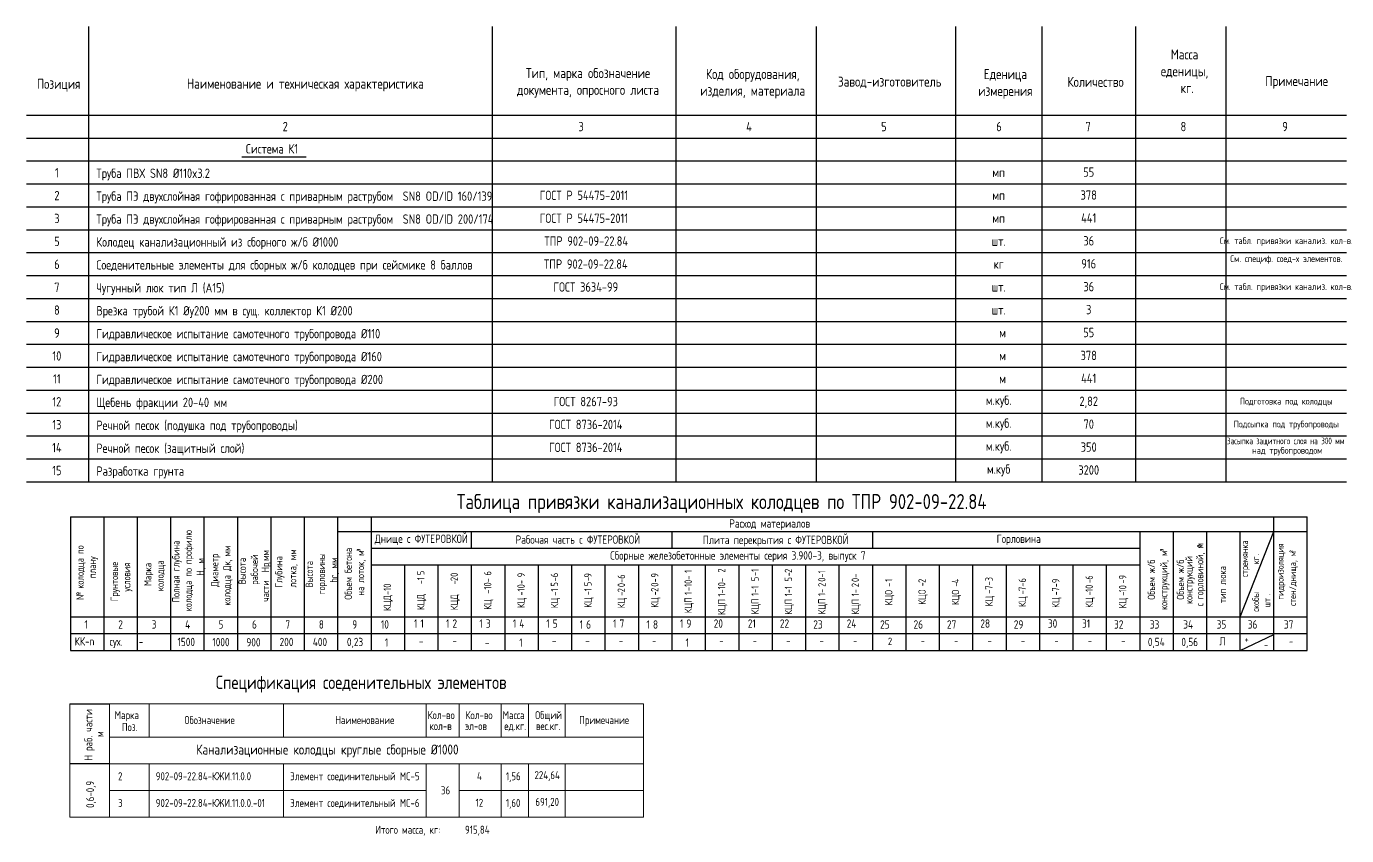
# Model space of a CAD drawing. Header units: millimetres. Extents: x 5199099784 to 5206480996, y 4925946133 to 4926415281.
# Drawn here: x 5203472210 to 5203511713, y 4926336283 to 4926360493 of the extents above; entities that cross this region are included whole.
import ezdxf
from ezdxf.enums import TextEntityAlignment as Align

# ---------------------------------------------------------------- set-up
doc = ezdxf.new("R2010")
doc.units = ezdxf.units.MM
doc.layers.add('Вода', color=130, linetype='Continuous', lineweight=30)
doc.layers.add('проф-всп', color=250, linetype='Continuous', lineweight=18)
doc.styles.add('GOST 2.304', font='GOST_0.TTF')

msp = doc.modelspace()

# ---------------------------------------------------------------- linework, layer by layer
at = {"ltscale": 2}
for p, q in [((5203474070.928938, 4926360492.987304), (5203474070.928938, 4926346869.290751)), ((5203486145.974401, 4926360492.987304), (5203486145.974401, 4926346869.290751)), ((5203491643.012705, 4926360492.987304), (5203491643.012705, 4926346869.290751)), ((5203495843.351576, 4926360492.987304), (5203495843.351576, 4926346869.290751)), ((5203500009.661544, 4926360492.987304), (5203500009.661545, 4926346869.290751)), ((5203502595.727553, 4926360492.987304), (5203502595.727553, 4926346869.290751)), ((5203505398.451081, 4926360492.987304), (5203505398.451081, 4926346869.290751)), ((5203508113.758127, 4926346869.290751), (5203508113.758127, 4926360492.987304)), ((5203472209.979338, 4926357838.433577), (5203511709.979338, 4926357838.433577)), ((5203472209.979338, 4926357152.862149), (5203511709.979338, 4926357152.862149)), ((5203472209.979338, 4926356467.290723), (5203511709.979338, 4926356467.290723)), ((5203472209.979338, 4926355781.719296), (5203511709.979338, 4926355781.719296)), ((5203472209.979338, 4926355096.14787), (5203511709.979338, 4926355096.14787)), ((5203472209.979338, 4926354410.576444), (5203511709.979338, 4926354410.576444)), ((5203472209.979338, 4926354410.576444), (5203511709.979338, 4926354410.576444)), ((5203472209.979338, 4926353725.005016), (5203511709.979338, 4926353725.005016)), ((5203472209.979338, 4926353725.005016), (5203511709.979338, 4926353725.005016)), ((5203472209.979338, 4926353039.43359), (5203511709.979338, 4926353039.43359)), ((5203472209.979338, 4926353039.43359), (5203511709.979338, 4926353039.43359)), ((5203472209.979338, 4926352353.862164), (5203511709.979338, 4926352353.862164)), ((5203472209.979338, 4926351668.290737), (5203511709.979338, 4926351668.290737)), ((5203472209.979338, 4926350982.719311), (5203511709.979338, 4926350982.719311)), ((5203472209.979338, 4926350297.147884), (5203511709.979338, 4926350297.147884)), ((5203472209.979338, 4926349611.576457), (5203511709.979338, 4926349611.576457)), ((5203472209.979338, 4926348926.005031), (5203511709.979338, 4926348926.005031)), ((5203472209.979338, 4926348240.433604), (5203511709.979338, 4926348240.433604)), ((5203472209.979338, 4926347554.862178), (5203511709.979338, 4926347554.862178)), ((5203472209.979338, 4926346869.290751), (5203511709.979338, 4926346869.290751))]:
    msp.add_line(p, q, dxfattribs=at)
for p, q in [((5203478659.077101, 4926356595.574962), (5203480580.065959, 4926356595.574962)), ((5203473532.705452, 4926345815.973213), (5203510532.705452, 4926345815.973213)), ((5203474532.705451, 4926341824.799327), (5203474532.705452, 4926345815.973213)), ((5203475532.705452, 4926341824.799327), (5203475532.705452, 4926345815.973213)), ((5203476532.705452, 4926341824.799327), (5203476532.705452, 4926345815.973213)), ((5203477532.705452, 4926341824.799327), (5203477532.705452, 4926345815.973213)), ((5203478532.705452, 4926341824.799327), (5203478532.705452, 4926345815.973213)), ((5203479532.705452, 4926341824.799327), (5203479532.705452, 4926345815.973213)), ((5203480532.705452, 4926341824.799327), (5203480532.705452, 4926345815.973213)), ((5203481532.705452, 4926341824.799327), (5203481532.705452, 4926345815.973213)), ((5203482532.705452, 4926341824.799327), (5203482532.705452, 4926345815.973213)), ((5203509532.705452, 4926341824.799327), (5203509532.705452, 4926345815.973213)), ((5203510532.705452, 4926341824.799327), (5203510532.705452, 4926345815.973213)), ((5203481532.705452, 4926345380.876166), (5203510532.705452, 4926345380.876166)), ((5203485532.705452, 4926344880.876166), (5203485532.705452, 4926345380.876166)), ((5203491532.705452, 4926344880.876166), (5203491532.705452, 4926345380.876166)), ((5203497532.705452, 4926344880.876166), (5203497532.705452, 4926345380.876166)), ((5203505532.705452, 4926341824.799326), (5203505532.705452, 4926345380.876166)), ((5203506532.705452, 4926341824.799326), (5203506532.705452, 4926345380.876166)), ((5203507532.705451, 4926341824.799326), (5203507532.705452, 4926345380.876166)), ((5203508532.705452, 4926341824.799327), (5203508532.705452, 4926345380.876166)), ((5203509532.705452, 4926341824.799326), (5203509532.705452, 4926345380.876166)), ((5203474532.705452, 4926341824.799327), (5203474532.705452, 4926344815.973213)), ((5203475532.705451, 4926341824.799327), (5203475532.705452, 4926344815.973213)), ((5203476532.705452, 4926341824.799327), (5203476532.705452, 4926344815.973213)), ((5203477532.705452, 4926341824.799327), (5203477532.705452, 4926344815.973213)), ((5203478532.705452, 4926341824.799327), (5203478532.705452, 4926344815.973213)), ((5203480532.705452, 4926341824.799327), (5203480532.705452, 4926344815.973213)), ((5203481532.705452, 4926341824.799327), (5203481532.705452, 4926344815.973213)), ((5203482532.705452, 4926344880.876166), (5203505532.705452, 4926344880.876166)), ((5203482532.705453, 4926341824.799327), (5203482532.705452, 4926344815.973213)), ((5203482532.705452, 4926344380.876166), (5203505532.705452, 4926344380.876166)), ((5203483532.705452, 4926341824.799327), (5203483532.705452, 4926344380.876166)), ((5203484532.705452, 4926341824.799327), (5203484532.705452, 4926344380.876166)), ((5203485532.705453, 4926341824.799327), (5203485532.705452, 4926344380.876166)), ((5203486532.705452, 4926341824.799327), (5203486532.705452, 4926344380.876166)), ((5203487532.705452, 4926341824.799327), (5203487532.705452, 4926344380.876166)), ((5203488532.705452, 4926341824.799327), (5203488532.705452, 4926344380.876166)), ((5203489532.705453, 4926341824.799327), (5203489532.705452, 4926344380.876166)), ((5203490532.705452, 4926341824.799327), (5203490532.705452, 4926344380.876166)), ((5203491532.705451, 4926341824.799327), (5203491532.705452, 4926344380.876166)), ((5203492532.705452, 4926341824.799327), (5203492532.705452, 4926344380.876166)), ((5203493532.705452, 4926341824.799327), (5203493532.705452, 4926344380.876166)), ((5203494532.705452, 4926341824.799327), (5203494532.705452, 4926344380.876166)), ((5203495532.705453, 4926341824.799327), (5203495532.705452, 4926344380.876166)), ((5203496532.705452, 4926341824.799327), (5203496532.705452, 4926344380.876166)), ((5203497532.705452, 4926341824.799327), (5203497532.705452, 4926344380.876166)), ((5203498532.705452, 4926341824.799327), (5203498532.705452, 4926344380.876166)), ((5203499532.705453, 4926341824.799327), (5203499532.705452, 4926344380.876166)), ((5203500532.705452, 4926341824.799327), (5203500532.705452, 4926344380.876166)), ((5203501532.705452, 4926341824.799327), (5203501532.705452, 4926344380.876166)), ((5203502532.705452, 4926341824.799327), (5203502532.705452, 4926344380.876166)), ((5203503532.705452, 4926341824.799327), (5203503532.705452, 4926344380.876166)), ((5203504532.705452, 4926341824.799327), (5203504532.705452, 4926344380.876166)), ((5203508532.705452, 4926341824.799327), (5203508532.705452, 4926344380.876166)), ((5203509532.705453, 4926341824.799327), (5203509532.705452, 4926344380.876166)), ((5203510532.705452, 4926341824.799327), (5203510532.705452, 4926344380.876166)), ((5203507532.705451, 4926341824.799327), (5203507532.705452, 4926343880.876166)), ((5203483532.705452, 4926341824.799326), (5203483532.705452, 4926343380.876166)), ((5203484532.705452, 4926341824.799326), (5203484532.705452, 4926343380.876166)), ((5203485532.705452, 4926341824.799326), (5203485532.705452, 4926343380.876166)), ((5203486532.705452, 4926341824.799326), (5203486532.705452, 4926343380.876166)), ((5203487532.705452, 4926341824.799326), (5203487532.705452, 4926343380.876166)), ((5203488532.705452, 4926341824.799326), (5203488532.705452, 4926343380.876166)), ((5203489532.705452, 4926341824.799326), (5203489532.705452, 4926343380.876166)), ((5203490532.705452, 4926341824.799326), (5203490532.705452, 4926343380.876166)), ((5203491532.705452, 4926341824.799326), (5203491532.705452, 4926343380.876166)), ((5203492532.705452, 4926341824.799326), (5203492532.705452, 4926343380.876166)), ((5203493532.705452, 4926341824.799326), (5203493532.705452, 4926343380.876166)), ((5203494532.705452, 4926341824.799326), (5203494532.705452, 4926343380.876166)), ((5203495532.705452, 4926341824.799326), (5203495532.705452, 4926343380.876166)), ((5203496532.705452, 4926341824.799326), (5203496532.705452, 4926343380.876166)), ((5203497532.705452, 4926341824.799326), (5203497532.705452, 4926343380.876166)), ((5203498532.705452, 4926341824.799326), (5203498532.705452, 4926343380.876166)), ((5203499532.705452, 4926341824.799326), (5203499532.705452, 4926343380.876166)), ((5203500532.705452, 4926341824.799326), (5203500532.705452, 4926343380.876166)), ((5203501532.705452, 4926341824.799326), (5203501532.705452, 4926343380.876166)), ((5203502532.705452, 4926341824.799326), (5203502532.705452, 4926343380.876166)), ((5203503532.705451, 4926341824.799326), (5203503532.705452, 4926343380.876166)), ((5203504532.705452, 4926341824.799326), (5203504532.705452, 4926343380.876166)), ((5203473532.705452, 4926342824.799327), (5203510532.705452, 4926342824.799327)), ((5203473532.705452, 4926342324.799327), (5203510532.705452, 4926342324.799327)), ((5203508532.705452, 4926341824.799327), (5203509532.705452, 4926342296.760907)), ((5203473532.705452, 4926341824.799327), (5203510532.705452, 4926341824.799327)), ((5203473507.066056, 4926340229.829031), (5203474695.730619, 4926340229.829031)), ((5203474695.730619, 4926338429.829032), (5203473507.066056, 4926338429.829032)), ((5203474695.730619, 4926338429.829031), (5203473507.066056, 4926338429.829031))]:
    msp.add_line(p, q)
at = {"ltscale": 0.01}
for p, q in [((5203473532.705452, 4926345815.973213), (5203473532.705452, 4926341824.799327)), ((5203508532.705452, 4926342824.799327), (5203509532.705452, 4926345380.876166)), ((5203473532.705452, 4926344815.973213), (5203473532.705453, 4926341824.799327))]:
    msp.add_line(p, q, dxfattribs=at)
at = {"layer": 'Вода', "color": 7, "linetype": 'Continuous', "lineweight": 0, "ltscale": 0.5}
for p, q in [((5203473507.066056, 4926336829.829032), (5203473507.066056, 4926340229.829031)), ((5203474695.730618, 4926336829.829031), (5203474695.730619, 4926340229.829031)), ((5203474695.730619, 4926340229.829031), (5203490670.112213, 4926340229.829031)), ((5203475884.395183, 4926340229.829031), (5203475884.395183, 4926339229.829031)), ((5203478472.655941, 4926340229.829031), (5203479972.655941, 4926340229.829031)), ((5203479902.373302, 4926340229.829031), (5203479902.373302, 4926339229.829031)), ((5203479972.655941, 4926340229.829031), (5203484972.655941, 4926340229.829031)), ((5203484173.427834, 4926340229.829031), (5203484173.427834, 4926339229.829031)), ((5203485164.07407, 4926340229.829031), (5203485164.07407, 4926339229.829031)), ((5203486416.889486, 4926340229.829031), (5203486416.889486, 4926339229.829031)), ((5203487235.032233, 4926340229.829031), (5203487235.032233, 4926339229.829031)), ((5203488334.706399, 4926340229.829031), (5203488334.706399, 4926339229.829031)), ((5203490670.112213, 4926340229.829031), (5203490670.112213, 4926336829.829032)), ((5203474695.730619, 4926339229.829031), (5203490670.112213, 4926339229.829031)), ((5203474695.730619, 4926339229.829031), (5203490670.112213, 4926339229.829031)), ((5203474695.730619, 4926338429.829032), (5203490670.112213, 4926338429.829032)), ((5203475884.395183, 4926338429.829032), (5203475884.395183, 4926336829.829032)), ((5203479902.373302, 4926338429.829032), (5203479902.373302, 4926336829.829032)), ((5203484173.427834, 4926338429.829032), (5203484173.427834, 4926336829.829032)), ((5203485164.07407, 4926338429.829032), (5203485164.07407, 4926336829.829032)), ((5203486416.889486, 4926338429.829032), (5203486416.889486, 4926336829.829032)), ((5203487235.032233, 4926338429.829032), (5203487235.032233, 4926336829.829032)), ((5203488334.706399, 4926338429.829032), (5203488334.706399, 4926336829.829032)), ((5203474695.730619, 4926337629.829032), (5203484173.427834, 4926337629.829032)), ((5203485164.07407, 4926337629.829032), (5203490670.112213, 4926337629.829032)), ((5203474695.730619, 4926336829.829032), (5203473507.066056, 4926336829.829032)), ((5203474695.730619, 4926336829.829032), (5203490670.112213, 4926336829.829032))]:
    msp.add_line(p, q, dxfattribs=at)

# ---------------------------------------------------------------- texts
at = {"color": 7, "style": 'GOST 2.304'}
for s, height, p in [('2', 279.994209, (5203479877.068309, 4926357355.901671)), ('3', 279.994209, (5203488727.354944, 4926357355.901671)), ('4', 279.994209, (5203493747.273348, 4926357355.901671)), ('5', 279.994209, (5203497785.246123, 4926357355.901671)), ('6', 279.994209, (5203501230.38485, 4926357355.901671)), ('7', 279.994209, (5203503900.302602, 4926357355.901671)), ('8', 279.994209, (5203506744.332801, 4926357355.901671)), ('9', 279.994209, (5203509787.281279, 4926357355.901671)), ('Cистема К1 ', 279.9942095, (5203478768.467561, 4926356690.263112)), ('Труба ПВХ SN8 %%C110x3.2', 279.9942095, (5203474303.073305, 4926355959.713223)), ('Труба ПЭ двухслойная гофрированная с приварным раструбом  SN8 OD/ID 160/139 ', 279.9942095, (5203474303.073305, 4926355274.141796)), ('Труба ПЭ двухслойная гофрированная с приварным раструбом  SN8 OD/ID 200/174 ', 279.9942095, (5203474303.073305, 4926354588.57037)), ('Колодец канализационный из сборного ж/б %%C1000', 279.9942095, (5203474303.073305, 4926353902.998944)), ('Соеденительные элементы для сборных ж/б колодцев при сейсмике 8 баллов', 279.9942095, (5203474303.073305, 4926353217.427517)), ('Чугунный люк тип Л (А15)', 279.9942095, (5203474303.073305, 4926352531.856091)), ('Врезка трубой К1 %%Cу200 мм в сущ. коллектор К1 %%C200', 279.9942095, (5203474303.073305, 4926351846.284664)), ('Гидравлическое испытание самотечного трубопровода %%C110', 279.9942095, (5203474303.073305, 4926351160.713238)), ('Гидравлическое испытание самотечного трубопровода %%C160', 279.9942095, (5203474303.073305, 4926350475.141811)), ('Гидравлическое испытание самотечного трубопровода %%C200', 279.9942095, (5203474303.073305, 4926349789.570385)), ('Щебень фракции 20-40 мм ', 279.9942095, (5203474303.073305, 4926349103.998959)), ('Речной песок (подушка под трубопроводы)', 279.9942095, (5203474303.073305, 4926348418.427531)), ('Речной песок (защитный слой)', 279.9942095, (5203474303.073305, 4926347732.856105)), ('Разработка грунта ', 279.9942095, (5203474303.073305, 4926347047.284678))]:
    msp.add_text(s, height=height, dxfattribs=at).set_placement(p)
for s, height, p in [('1', 279.994209, (5203473122.70556, 4926356118.141014)), ('55', 279.9942095, (5203503997.052581, 4926356133.794156)), ('2', 279.994209, (5203473122.70556, 4926355432.569588)), ('378', 279.9942095, (5203503997.052581, 4926355448.22273)), ('3', 279.994209, (5203473122.70556, 4926354746.998161)), ('441', 279.9942095, (5203503997.052581, 4926354762.651303)), ('5', 279.994209, (5203473122.70556, 4926354061.426736)), ('36', 279.9942095, (5203503997.052581, 4926354077.079877)), ('См. табл. привязки канализ. кол-в.', 200, (5203509907.434185, 4926354078.479517)), ('6', 279.994209, (5203473122.70556, 4926353375.855309)), ('916', 279.9942095, (5203503997.052581, 4926353391.508451)), ('См. специф. соед-х элементов.', 200, (5203509907.434185, 4926353542.908091)), ('7', 279.994209, (5203473122.70556, 4926352690.283883)), ('36', 279.9942095, (5203503997.052581, 4926352705.937025)), ('См. табл. привязки канализ. кол-в.', 200, (5203509907.434185, 4926352707.336664)), ('8', 279.994209, (5203473122.70556, 4926352004.712457)), ('3', 279.994209, (5203503997.052581, 4926352020.365599)), ('9', 279.994209, (5203473122.70556, 4926351319.141029)), ('55', 279.9942095, (5203503997.052581, 4926351334.794172)), ('10', 279.9942095, (5203473122.70556, 4926350633.569603)), ('378', 279.9942095, (5203503997.052581, 4926350649.222746)), ('11', 279.9942095, (5203473122.70556, 4926349947.998177)), ('441', 279.9942095, (5203503997.052581, 4926349963.65132)), ('12', 279.9942095, (5203473122.70556, 4926349262.42675)), ('2,82', 279.9942095, (5203503997.052581, 4926349278.079892)), ('Подготовка под колодцы', 200, (5203509907.434185, 4926349279.479531)), ('13', 279.9942095, (5203473122.70556, 4926348576.855323)), ('70', 279.9942095, (5203503997.052581, 4926348592.508466)), ('Подсыпка под трубопроводы', 200, (5203509907.434185, 4926348593.908105)), ('14', 279.9942095, (5203473122.70556, 4926347891.283896)), ('350', 279.9942095, (5203503997.052581, 4926347906.937039)), ('над трубопроводом', 200, (5203509938.553157, 4926347809.349081)), ('15', 279.9942095, (5203473122.70556, 4926347205.71247)), ('3200', 279.9942095, (5203503997.052581, 4926347221.365613))]:
    msp.add_text(s, height=height, dxfattribs=at).set_placement(p, align=Align.MIDDLE_CENTER)
for s, height, p in [('мп', 279.9942095, (5203501302.563803, 4926356124.490091)), ('ГОСТ Р 54475-2011', 279.9942095, (5203488891.757213, 4926355439.51423)), ('мп', 279.9942095, (5203501302.563803, 4926355438.918665)), ('ГОСТ Р 54475-2011', 279.9942095, (5203488891.757213, 4926354753.942803)), ('мп', 279.9942095, (5203501302.563803, 4926354753.347239)), ('ТПР 902-09-22.84', 279.9942095, (5203488959.657675, 4926354071.805659)), ('шт.', 279.9942095, (5203501302.563803, 4926354067.775812)), ('ТПР 902-09-22.84', 279.9942095, (5203488947.396738, 4926353382.799951)), ('кг', 279.9942095, (5203501302.563803, 4926353382.204386)), ('ГОСТ 3634-99', 279.9942095, (5203488947.396738, 4926352697.228524)), ('шт.', 279.9942095, (5203501302.563803, 4926352696.632959)), ('шт.', 279.9942095, (5203501302.563803, 4926352011.061533)), ('м', 279.994209, (5203501420.843893, 4926351325.490107)), ('м', 279.994209, (5203501420.843893, 4926350639.91868)), ('м', 279.994209, (5203501420.843893, 4926349954.347254)), ('ГОСТ 8267-93', 279.9942095, (5203488947.396738, 4926349269.371392)), ('м.куб.', 279.9942095, (5203501302.563803, 4926349268.775826)), ('ГОСТ 8736-2014', 279.9942095, (5203488947.396738, 4926348583.799965)), ('м.куб.', 279.9942095, (5203501302.563803, 4926348583.2044)), ('ГОСТ 8736-2014', 279.9942095, (5203488947.396738, 4926347898.228539)), ('м.куб.', 279.9942095, (5203501302.563803, 4926347897.632974)), ('м.куб', 279.9942095, (5203501302.563803, 4926347212.061547))]:
    msp.add_text(s, height=height, dxfattribs=at).set_placement(p, align=Align.MIDDLE)
at = {"color": 7, "style": 'GOST 2.304', "width": 0.8}
msp.add_text('Засыпка защитного слоя на 300 мм ', height=200, dxfattribs=at).set_placement((5203509938.553157, 4926348092.234179), align=Align.MIDDLE_CENTER)
at = {"linetype": 'ByBlock', "style": 'GOST 2.304'}
for s, height, p in [('Таблица привязки канализационных колодцев по ТПР 902-09-22.84', 450, (5203485088.9673, 4926346051.534499)), ('Расход материалов', 250, (5203493242.506396, 4926345496.185326)), ('Днище с ФУТЕРОВКОЙ', 250, (5203482633.885748, 4926345038.782693)), ('Рабочая часть с ФУТЕРОВКОЙ', 250, (5203486848.314937, 4926345014.005803)), ('Плита перекрытия с ФУТЕРОВКОЙ', 250, (5203492451.916014, 4926345005.711212)), ('Горловина', 250, (5203501243.323493, 4926345038.782693)), ('Сборные железобетонные элементы серия 3.900-3, выпуск 7  ', 250, (5203489680.099822, 4926344538.782693))]:
    msp.add_text(s, height=height, dxfattribs=at).set_placement(p)
for s, height, p in [('колодца по профилю', 220, (5203477159.544882, 4926342991.785954)), ('колодца по', 220, (5203473923.954347, 4926343669.354944)), ('Полная глубина', 220, (5203476792.878215, 4926343260.410185)), ('Диаметр', 220, (5203477951.557655, 4926343721.739616)), ('мм', 220, (5203478318.224322, 4926344634.484709)), ('рабочей', 220, (5203479142.991007, 4926343787.413027)), ('мм', 220, (5203479469.713282, 4926344501.307796)), ('лотка, мм', 220, (5203480285.996705, 4926343706.148067)), ('горловины', 220, (5203481149.522356, 4926343498.629442)), ('Объем бетона ', 220, (5203481951.557655, 4926343342.706183)), ('³', 220, (5203482318.224322, 4926344787.072828)), ('на лоток, м', 220, (5203482318.224322, 4926343460.052801)), ('конструкций, м', 220, (5203506349.634893, 4926343031.094092)), ('³', 220, (5203506349.634893, 4926344787.072828)), ('с горловиной, м', 220, (5203507427.472088, 4926343145.848682)), ('³', 220, (5203507457.710201, 4926344901.827417)), ('стремянка', 200, (5203508761.821677, 4926344015.95058)), ('.', 200, (5203509095.15501, 4926344665.140679)), ('гидроизоляция', 200, (5203509829.901359, 4926343341.149322)), ('стен/днища, м', 200, (5203510201.329929, 4926343155.562521)), ('²', 200, (5203510201.329929, 4926344746.681213)), ('плану', 220, (5203474290.621013, 4926343980.30328)), ('Грунтовые', 220, (5203474951.557655, 4926343295.517481)), ('условия', 220, (5203475318.224322, 4926343582.445028)), ('Марка', 220, (5203475951.557655, 4926343748.492648)), ('колодца', 220, (5203476318.224322, 4926343597.635505)), ('м', 220, (5203477526.211549, 4926344419.470663)), (', ', 220, (5203477526.211549, 4926344237.184949)), ('колодца Дк', 220, (5203478318.224322, 4926343161.350474)), (', ', 220, (5203478318.224322, 4926344481.414959)), ('Высота', 220, (5203478776.32434, 4926343801.46583)), ('части  Нр', 220, (5203479469.713282, 4926343282.714294)), (',', 220, (5203479469.713282, 4926344407.022082)), ('Глубина', 220, (5203479871.795534, 4926343706.148067)), ('Высота', 220, (5203480782.855689, 4926343706.148067)), (' hr, мм', 220, (5203481516.189023, 4926343734.433782)), ('2', 220, (5203493121.366094, 4926344151.117085)), ('2', 220, (5203495121.366094, 4926344142.653238)), ('Объем ж/б ', 220, (5203505982.968227, 4926343342.706183)), ('Объем ж/б ', 220, (5203506852.639169, 4926343342.706183)), ('конструкций', 220, (5203507103.656903, 4926343209.600479)), ('тип люка', 220, (5203508109.532381, 4926343236.197299)), ('кг', 200, (5203509095.15501, 4926344398.338384)), ('Н', 220, (5203477526.211549, 4926344056.781342)), ('9', 220, (5203487121.366094, 4926344010.225263)), ('-10-', 220, (5203487121.366094, 4926343463.676832)), ('-6', 220, (5203488121.366094, 4926343887.004253)), ('9', 220, (5203489121.366094, 4926344001.761415)), ('5', 220, (5203489121.366094, 4926343745.414894)), ('-', 220, (5203489121.366094, 4926343899.414894)), ('0-6', 220, (5203490121.366094, 4926343716.076559)), ('9', 220, (5203491121.366094, 4926344001.761415)), ('0-', 220, (5203491121.366094, 4926343728.4872)), ('1', 220, (5203492121.366094, 4926344142.653238)), ('-10-', 220, (5203492121.366094, 4926343596.104807)), ('1-10-', 220, (5203493121.366094, 4926343433.64096)), ('-1', 220, (5203494121.366094, 4926344049.055694)), ('5', 220, (5203494121.366094, 4926343895.055694)), ('5', 220, (5203495121.366094, 4926343886.306717)), ('-', 220, (5203495121.366094, 4926344040.306717)), ('0-1', 220, (5203496121.366094, 4926343878.127999)), ('0-', 220, (5203497121.366094, 4926343869.379023)), ('1', 220, (5203498121.366094, 4926343878.127999)), ('2', 220, (5203499120.465685, 4926343843.552283)), ('-', 220, (5203499120.465685, 4926343741.205762)), ('4', 220, (5203500120.465685, 4926343832.552283)), ('3', 220, (5203501120.465685, 4926343892.189391)), ('-7-', 220, (5203501120.465685, 4926343516.568654)), ('7-6', 220, (5203502120.465685, 4926343601.552283)), ('7-9', 220, (5203503120.465685, 4926343584.041191)), ('6', 220, (5203504120.465685, 4926343938.725544)), ('-', 220, (5203504120.465685, 4926343836.379023)), ('-9', 220, (5203505121.366094, 4926343823.668244)), ('№', 220, (5203473923.954347, 4926343331.671275)), ('5', 220, (5203488121.366094, 4926343733.004253)), ('-1', 220, (5203488121.366094, 4926343459.730038)), ('-1', 220, (5203489121.366094, 4926343472.140679)), ('2', 220, (5203490121.366094, 4926343562.076559)), ('-', 220, (5203490121.366094, 4926343459.730038)), ('2', 220, (5203491121.366094, 4926343574.4872)), ('-', 220, (5203491121.366094, 4926343472.140679)), ('1', 220, (5203492121.366094, 4926343486.104807)), ('1-1', 220, (5203494121.366094, 4926343450.853784)), ('1-1', 220, (5203495121.366094, 4926343442.104807)), ('2', 220, (5203496121.366094, 4926343724.127999)), ('1-', 220, (5203496121.366094, 4926343450.853784)), ('2', 220, (5203497121.366094, 4926343715.379023)), ('1-', 220, (5203497121.366094, 4926343442.104807)), ('КЦО', 220, (5203498121.366094, 4926343174.127999)), ('-', 220, (5203498121.366094, 4926343724.127999)), ('КЦО', 220, (5203499120.465685, 4926343191.205762)), ('КЦО', 220, (5203500120.465685, 4926343180.205762)), ('-', 220, (5203500120.465685, 4926343730.205762)), ('-', 220, (5203502120.465685, 4926343499.205762)), ('-', 220, (5203503120.465685, 4926343470.032501)), ('10', 220, (5203504120.465685, 4926343572.379023)), ('-', 220, (5203504120.465685, 4926343470.032501)), ('10', 220, (5203505121.366094, 4926343559.668244)), ('-', 220, (5203505121.366094, 4926343457.321724)), ('скобы', 200, (5203509095.064039, 4926342978.236221)), ('.', 200, (5203509428.397372, 4926343478.236221)), ('КЦ', 220, (5203487121.366094, 4926343089.676832)), ('КЦ', 220, (5203488121.366094, 4926343085.730038)), ('КЦ', 220, (5203489121.366094, 4926343098.140679)), ('КЦ', 220, (5203490121.366094, 4926343085.730038)), ('КЦ', 220, (5203491121.366094, 4926343098.140679)), ('КЦП', 220, (5203492121.366094, 4926342936.104807)), ('КЦП', 220, (5203493121.366094, 4926342883.64096)), ('КЦП', 220, (5203494121.366094, 4926342900.853784)), ('КЦП', 220, (5203495121.366094, 4926342892.104807)), ('КЦП', 220, (5203496121.366094, 4926342900.853784)), ('КЦП', 220, (5203497121.366094, 4926342892.104807)), ('КЦ', 220, (5203501120.465685, 4926343142.568654)), ('КЦ', 220, (5203502120.465685, 4926343125.205762)), ('КЦ', 220, (5203503120.465685, 4926343096.032501)), ('КЦ', 220, (5203504120.465685, 4926343096.032501)), ('КЦ', 220, (5203505121.366094, 4926343083.321724)), ('шт', 200, (5203509428.397372, 4926343118.236221))]:
    msp.add_text(s, height=height, rotation=90, dxfattribs=at).set_placement(p)
at = {"style": 'GOST 2.304'}
for s, p in [('5', (5203484121.366094, 4926344075.254822)), ('-1', (5203484121.366094, 4926343801.980606)), ('20', (5203485120.465685, 4926343898.124308)), ('-', (5203485120.465685, 4926343795.777787)), ('6', (5203486121.366094, 4926344065.225263)), ('-10-', (5203486121.366094, 4926343518.676832)), ('КЦД-10', (5203483119.262037, 4926343003.617714)), ('КЦД', (5203484121.366094, 4926343031.980606)), ('КЦД', (5203485120.465685, 4926343025.777787)), ('КЦ', (5203486121.366094, 4926343042.010165))]:
    msp.add_text(s, height=220, rotation=90, dxfattribs=at).set_placement(p)
for s, height, p in [('1', 250, (5203473947.98007, 4926342474.846249)), ('2', 250, (5203474959.267717, 4926342474.846249)), ('3', 250, (5203475959.267717, 4926342474.846249)), ('4', 250, (5203476959.267717, 4926342474.846249)), ('5', 250, (5203477959.267717, 4926342474.846249)), ('6', 250, (5203478959.267717, 4926342474.846249)), ('7', 250, (5203479959.267717, 4926342474.846249)), ('8', 250, (5203480959.267717, 4926342474.846249)), ('9', 250, (5203481959.267717, 4926342474.846249)), ('10', 250, (5203482818.08632, 4926342474.846249)), ('1', 250, (5203483806.120654, 4926342501.861476)), ('1', 250, (5203484000.35667, 4926342501.861476)), ('1', 250, (5203484764.453987, 4926342501.861476)), ('2', 250, (5203484958.690003, 4926342501.861476)), ('1', 250, (5203485764.453987, 4926342501.861476)), ('3', 250, (5203485958.690003, 4926342501.861476)), ('1', 250, (5203486764.453987, 4926342501.861476)), ('4', 250, (5203486958.690003, 4926342501.861476)), ('1', 250, (5203487764.453987, 4926342501.861476)), ('5', 250, (5203487958.690003, 4926342501.861476)), ('1', 250, (5203488764.453987, 4926342473.823056)), ('6', 250, (5203488958.690003, 4926342473.823056)), ('1', 250, (5203489764.453987, 4926342501.861476)), ('7', 250, (5203489958.690003, 4926342501.861476)), ('1', 250, (5203490764.453987, 4926342473.823056)), ('8', 250, (5203490958.690003, 4926342473.823056)), ('1', 250, (5203491764.453987, 4926342501.861476)), ('9', 250, (5203491958.690003, 4926342501.861476)), ('20', 250, (5203492776.419653, 4926342502.884668)), ('21', 250, (5203493797.252987, 4926342502.884668)), ('22', 250, (5203494755.58632, 4926342502.884668)), ('23', 250, (5203495755.58632, 4926342474.846249)), ('24', 250, (5203496755.58632, 4926342502.884668)), ('25', 250, (5203497755.58632, 4926342474.846249)), ('26', 250, (5203498755.58632, 4926342474.846249)), ('27', 250, (5203499755.58632, 4926342474.846249)), ('28', 250, (5203500755.58632, 4926342502.884668)), ('29', 250, (5203501755.58632, 4926342474.846249)), ('30', 250, (5203502776.419653, 4926342502.884668)), ('31', 250, (5203503797.252987, 4926342502.884668)), ('32', 250, (5203504755.58632, 4926342474.846249)), ('33', 250, (5203505825.316135, 4926342474.846249)), ('34', 250, (5203506825.316135, 4926342474.846249)), ('35', 250, (5203507825.316135, 4926342474.846249)), ('36', 250, (5203508755.58632, 4926342474.846249)), ('37', 250, (5203509837.274768, 4926342474.846249)), ('КК-n', 250, (5203473654.810669, 4926341969.41)), ('сух.', 250, (5203474699.29112, 4926341961.793136)), ('-', 250, (5203475570.057665, 4926341960.892726)), ('1', 250, (5203482934.16921, 4926341932.108356)), ('-', 250, (5203483951.723368, 4926341977.94602)), ('-', 250, (5203484955.133972, 4926341984.186588)), ('-', 250, (5203485930.172213, 4926341925.532008)), ('1', 250, (5203486957.135123, 4926341930.033274)), ('-', 250, (5203487932.893991, 4926341996.562547)), ('-', 250, (5203488932.893991, 4926341996.562547)), ('-', 250, (5203489932.893991, 4926341996.562547)), ('-', 220, (5203490932.893991, 4926341996.562547)), ('1', 250, (5203491934.16921, 4926341932.108356)), ('-', 220, (5203492944.760051, 4926341999.051762)), ('-', 220, (5203493944.760051, 4926341999.051762)), ('-', 220, (5203494944.760051, 4926341999.051762)), ('-', 220, (5203495944.760051, 4926341999.051762)), ('-', 220, (5203496944.760051, 4926341999.051762)), ('2', 220, (5203497989.524231, 4926341985.904498)), ('-', 220, (5203498969.771148, 4926341996.247012)), ('-', 220, (5203499969.771148, 4926341996.247012)), ('-', 220, (5203500969.771148, 4926341996.247012)), ('-', 220, (5203501969.771148, 4926341996.247012)), ('-', 220, (5203502969.771148, 4926341996.247012)), ('-', 220, (5203503969.771148, 4926341996.247012)), ('-', 220, (5203504969.771148, 4926341996.247012)), ('Л', 250, (5203507905.012775, 4926341975.729786)), ('+', 220, (5203508658.109632, 4926342046.767567)), ('-', 220, (5203509241.251889, 4926341884.582914)), ('-', 220, (5203509989.524231, 4926341985.904498))]:
    msp.add_text(s, height=height, dxfattribs=at).set_placement(p)
for s, p in [('1500', (5203476992.754499, 4926342200.817548)), ('1000', (5203478031.681972, 4926342197.940894)), ('900', (5203479003.259185, 4926342190.843073)), ('200', (5203479992.754499, 4926342200.817548)), ('400', (5203480992.754499, 4926342200.817548)), ('0,23', (5203482043.436357, 4926342200.817548)), ('0,54', (5203506019.152438, 4926342200.817548)), ('0,56', (5203507019.152438, 4926342200.817548))]:
    msp.add_text(s, height=250, dxfattribs=at).set_placement(p, align=Align.TOP_CENTER)
at = {"color": 0, "attachment_point": 2, "style": 'GOST 2.304'}
for s, insert, char_height, width in [('Масса \\Pеденицы,\\P кг.', (5203506864.130643, 4926359804.931518), 300.9649658, 2854.50692915), ('Позиция', (5203473176.362341, 4926358924.671659), 300.9649658, 1860.94960018), ('Наименование и техническая характеристика ', (5203480558.805599, 4926358929.712479), 300.96496584, 9313.3024206), ('Тип, марка обозначение \\Pдокумента, опросного листа', (5203489016.642634, 4926359246.128229), 300.96496584, 5505.92439677), ('Код оборудования, изделия, материала', (5203493941.874737, 4926359220.453519), 300.96496584, 3970.04608745), ('Завод-изготовитель', (5203498040.491179, 4926358992.145525), 300.96496584, 2854.50692915), ('Еденица измерения', (5203501504.1046, 4926359215.839361), 300.96496584, 2854.50692915), ('Количество', (5203504200.743625, 4926358983.976431), 300.9649658, 2854.50692915), ('Примечание', (5203510219.779706, 4926359009.746092), 300.9649658, 2854.50692915)]:
    msp.add_mtext(s, dxfattribs=dict(at, insert=insert, char_height=char_height, width=width))
at = {"layer": 'проф-всп', "ltscale": 100, "style": 'GOST 2.304'}
for s, height, p in [('Спецификация соеденительных элементов', 400, (5203477879.392245, 4926340668.193782)), ('Марка', 239.4, (5203474851.455512, 4926339768.368937)), ('Кол-во', 239.4, (5203484217.596286, 4926339768.368937)), ('Кол-во', 239.4, (5203485349.76553, 4926339768.368937)), ('Масса', 239.4, (5203486461.057939, 4926339768.368937)), ('Общий', 239.4, (5203487432.579961, 4926339768.368937)), ('Поз.', 239.4, (5203475067.356967, 4926339409.69847)), ('Обозначение', 239.4, (5203476939.870297, 4926339619.514738)), ('Наименование', 239.4, (5203481450.642282, 4926339619.514738)), ('кол-в', 239.4, (5203484267.370659, 4926339441.240017)), ('эл-ов', 239.4, (5203485331.503726, 4926339441.240017)), ('ед.кг.', 239.4, (5203486510.832312, 4926339441.240017)), ('вес.кг.', 239.4, (5203487456.318192, 4926339441.240017)), ('Примечание', 239.4, (5203488750.819673, 4926339619.514738)), ('Канализационные колодцы круглые сборные %%C1000', 300, (5203477291.913881, 4926338707.733706)), ('2', 239.4, (5203474952.644205, 4926337938.548495)), ('902-09-22.84-КЖИ.11.0.0', 239.4, (5203476079.364111, 4926337938.548495)), ('Элемент соединительный МС-5', 239.4, (5203480101.678069, 4926337938.548495)), ('1,56', 239.4, (5203486557.399551, 4926337938.548495)), ('36', 239.4, (5203484614.212601, 4926337517.840434)), ('3', 239.4, (5203474952.644205, 4926337138.548495)), ('902-09-22.84-КЖИ.11.0.0.-01', 239.4, (5203476079.364111, 4926337138.548495)), ('Элемент соединительный МС-6', 239.4, (5203480101.678069, 4926337138.548495)), ('1,60', 239.4, (5203486557.399551, 4926337138.548495)), ('Итого масса, кг:', 239.4, (5203482649.690875, 4926336338.548495)), ('915,84', 239.4, (5203485333.658242, 4926336338.548495))]:
    msp.add_text(s, height=height, dxfattribs=at).set_placement(p)
for s, p in [('H раб. части', (5203474185.50289, 4926338525.412511)), ('м', (5203474518.362309, 4926339231.462826)), ('0,6-0,9', (5203474237.634463, 4926337110.738066))]:
    msp.add_text(s, height=239.4, rotation=90, dxfattribs=at).set_placement(p)
for s, p in [('4', (5203485763.720601, 4926338063.681765)), ('224,64', (5203487792.722718, 4926338063.681765)), ('12', (5203485763.720601, 4926337263.681765)), ('691,20', (5203487792.722718, 4926337263.681765))]:
    msp.add_text(s, height=239.4, dxfattribs=at).set_placement(p, align=Align.MIDDLE)

doc.saveas('drawing.dxf')
